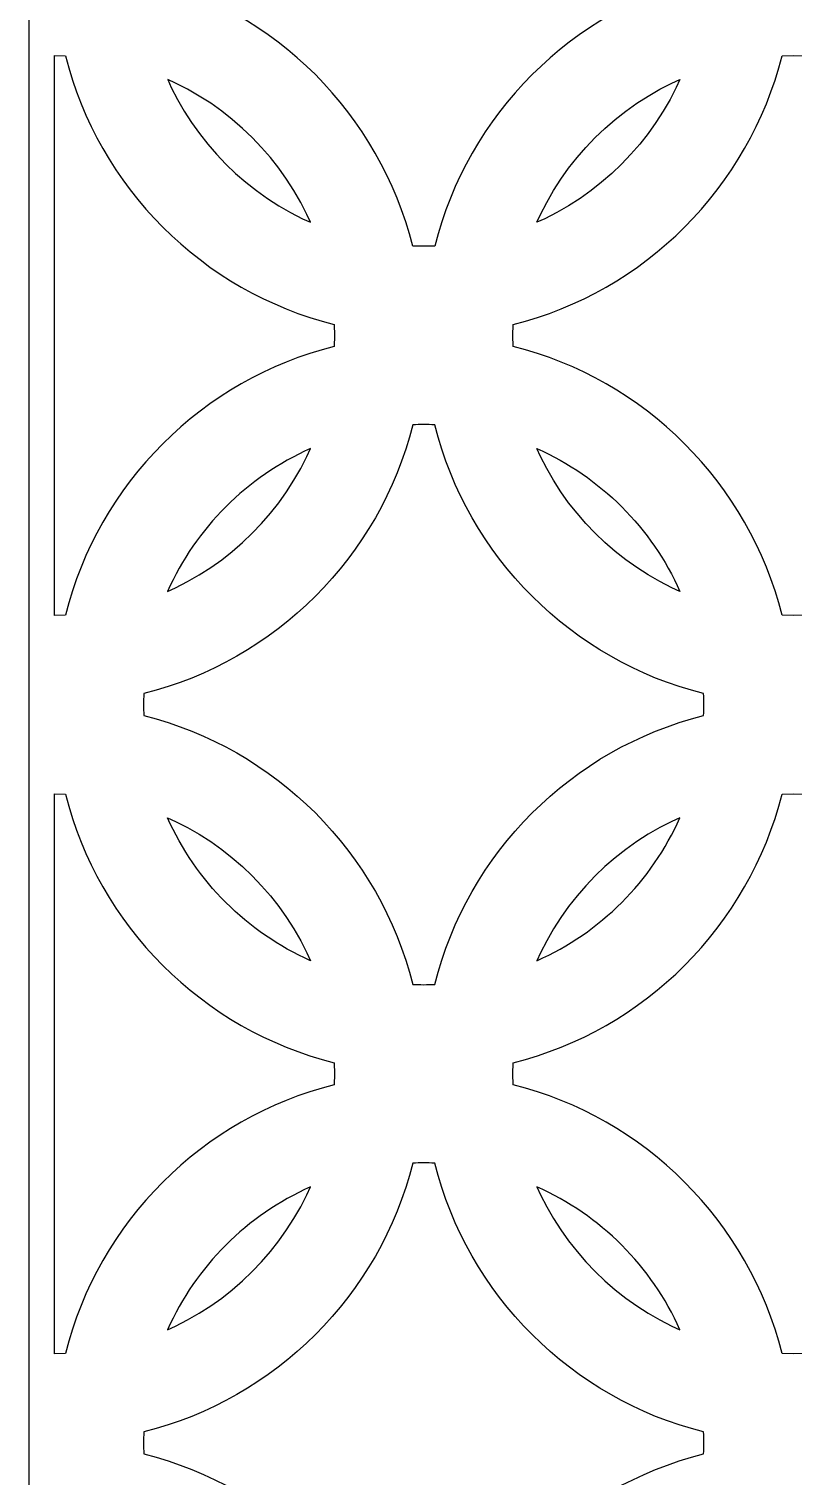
# Model space of a CAD drawing. Header units: centimetres. Extents: x -9.7 to 6.3, y -13.3 to 13.9.
# Drawn here: x -9.74 to -6.03, y 1.02 to 8.03 of the extents above; entities that cross this region are included whole.
import ezdxf

# ---------------------------------------------------------------- set-up
doc = ezdxf.new("R2010")
doc.units = ezdxf.units.CM
doc.header["$MEASUREMENT"] = 0
doc.layers.add('layer 1', color=7, linetype='Continuous')

msp = doc.modelspace()

# ---------------------------------------------------------------- linework, layer by layer
at = {"layer": 'layer 1', "color": 177}
for points, knots in [([(-9.73595, 13.85674), (-9.73595, 13.85674), (-2.33267, 13.85674), (-2.33267, 13.85674), (-2.33267, 13.85674), (-2.33267, 13.85674), (-2.33267, -13.28858), (-2.33267, -13.28858), (-2.33267, -13.28858), (-2.33267, -13.28858), (-9.73595, -13.28858), (-9.73595, -13.28858), (-9.73595, -13.28858), (-9.73595, -13.28858), (-9.73595, 13.85674), (-9.73595, 13.85674)], [0, 0, 0, 0, 0.2, 0.2, 0.2, 0.2, 0.4, 0.4, 0.4, 0.4, 0.6, 0.6, 0.6, 0.6, 1, 1, 1, 1]), ([(-9.1792, 8.2818), (-8.54088, 8.12196), (-8.03659, 7.61771), (-7.87677, 6.97936), (-7.87677, 6.97936), (-7.87677, 6.97936), (-7.82343, 6.978), (-7.82343, 6.978), (-7.82343, 6.978), (-7.82343, 6.978), (-7.77009, 6.97936), (-7.77009, 6.97936), (-7.77009, 6.97936), (-7.61026, 7.61768), (-7.10601, 8.12197), (-6.46766, 8.28179), (-6.46766, 8.28179), (-6.46766, 8.28179), (-6.46631, 8.33513), (-6.46631, 8.33513), (-6.46631, 8.33513), (-6.46631, 8.33513), (-6.46766, 8.38847), (-6.46766, 8.38847), (-6.46766, 8.38847), (-7.10601, 8.54829), (-7.61026, 9.05258), (-7.77009, 9.6909), (-7.77009, 9.6909), (-7.77009, 9.6909), (-7.82343, 9.69226), (-7.82343, 9.69226), (-7.82343, 9.69226), (-7.82343, 9.69226), (-7.87677, 9.6909), (-7.87677, 9.6909), (-7.87677, 9.6909), (-8.03659, 9.05255), (-8.54088, 8.5483), (-9.1792, 8.38847), (-9.1792, 8.38847), (-9.1792, 8.38847), (-9.18056, 8.33513), (-9.18056, 8.33513), (-9.18056, 8.33513), (-9.18056, 8.33513), (-9.1792, 8.2818), (-9.1792, 8.2818)], [0, 0, 0, 0, 0.0769231, 0.0769231, 0.0769231, 0.0769231, 0.1538462, 0.1538462, 0.1538462, 0.1538462, 0.2307692, 0.2307692, 0.2307692, 0.2307692, 0.3076923, 0.3076923, 0.3076923, 0.3076923, 0.3846154, 0.3846154, 0.3846154, 0.3846154, 0.4615385, 0.4615385, 0.4615385, 0.4615385, 0.5384615, 0.5384615, 0.5384615, 0.5384615, 0.6153846, 0.6153846, 0.6153846, 0.6153846, 0.6923077, 0.6923077, 0.6923077, 0.6923077, 0.7692308, 0.7692308, 0.7692308, 0.7692308, 0.8461538, 0.8461538, 0.8461538, 0.8461538, 1, 1, 1, 1]), ([(-9.61256, 5.18888), (-9.61256, 5.18888), (-9.55922, 5.19024), (-9.55922, 5.19024), (-9.55922, 5.19024), (-9.39938, 5.82856), (-8.89513, 6.33285), (-8.25679, 6.49267), (-8.25679, 6.49267), (-8.25679, 6.49267), (-8.25543, 6.54601), (-8.25543, 6.54601), (-8.25543, 6.54601), (-8.25543, 6.54601), (-8.25679, 6.59935), (-8.25679, 6.59935), (-8.25679, 6.59935), (-8.89511, 6.75918), (-9.3994, 7.26343), (-9.55922, 7.90178), (-9.55922, 7.90178), (-9.55922, 7.90178), (-9.61256, 7.90314), (-9.61256, 7.90314), (-9.61256, 7.90314), (-9.61256, 7.90314), (-9.61256, 5.18888), (-9.61256, 5.18888)], [0, 0, 0, 0, 0.125, 0.125, 0.125, 0.125, 0.25, 0.25, 0.25, 0.25, 0.375, 0.375, 0.375, 0.375, 0.5, 0.5, 0.5, 0.5, 0.625, 0.625, 0.625, 0.625, 0.75, 0.75, 0.75, 0.75, 1, 1, 1, 1]), ([(-6.03431, 5.18888), (-6.03431, 5.18888), (-5.98097, 5.19024), (-5.98097, 5.19024), (-5.98097, 5.19024), (-5.82115, 5.82859), (-5.31686, 6.33283), (-4.67854, 6.49267), (-4.67854, 6.49267), (-4.67854, 6.49267), (-4.67718, 6.54601), (-4.67718, 6.54601), (-4.67718, 6.54601), (-4.67718, 6.54601), (-4.67854, 6.59935), (-4.67854, 6.59935), (-4.67854, 6.59935), (-5.31689, 6.75917), (-5.82114, 7.26346), (-5.98097, 7.90178), (-5.98097, 7.90178), (-5.98097, 7.90178), (-6.03431, 7.90314), (-6.03431, 7.90314), (-6.03431, 7.90314), (-6.03431, 7.90314), (-6.08764, 7.90178), (-6.08764, 7.90178), (-6.08764, 7.90178), (-6.24746, 7.26343), (-6.75175, 6.75918), (-7.39008, 6.59934), (-7.39008, 6.59934), (-7.39008, 6.59934), (-7.39144, 6.54601), (-7.39144, 6.54601), (-7.39144, 6.54601), (-7.39144, 6.54601), (-7.39008, 6.49267), (-7.39008, 6.49267), (-7.39008, 6.49267), (-6.75173, 6.33285), (-6.24748, 5.82856), (-6.08764, 5.19024), (-6.08764, 5.19024), (-6.08764, 5.19024), (-6.03431, 5.18888), (-6.03431, 5.18888)], [0, 0, 0, 0, 0.0769231, 0.0769231, 0.0769231, 0.0769231, 0.1538462, 0.1538462, 0.1538462, 0.1538462, 0.2307692, 0.2307692, 0.2307692, 0.2307692, 0.3076923, 0.3076923, 0.3076923, 0.3076923, 0.3846154, 0.3846154, 0.3846154, 0.3846154, 0.4615385, 0.4615385, 0.4615385, 0.4615385, 0.5384615, 0.5384615, 0.5384615, 0.5384615, 0.6153846, 0.6153846, 0.6153846, 0.6153846, 0.6923077, 0.6923077, 0.6923077, 0.6923077, 0.7692308, 0.7692308, 0.7692308, 0.7692308, 0.8461538, 0.8461538, 0.8461538, 0.8461538, 1, 1, 1, 1]), ([(-9.06387, 7.78645), (-9.06387, 7.78645), (-9.02595, 7.76926), (-9.02595, 7.76926), (-9.02595, 7.76926), (-9.02595, 7.76926), (-8.96748, 7.73924), (-8.96748, 7.73924), (-8.96748, 7.73924), (-8.96748, 7.73924), (-8.91062, 7.70649), (-8.91062, 7.70649), (-8.91062, 7.70649), (-8.91062, 7.70649), (-8.85547, 7.67107), (-8.85547, 7.67107), (-8.85547, 7.67107), (-8.85547, 7.67107), (-8.80213, 7.6331), (-8.80213, 7.6331), (-8.80213, 7.6331), (-8.80213, 7.6331), (-8.7507, 7.59264), (-8.7507, 7.59264), (-8.7507, 7.59264), (-8.7507, 7.59264), (-8.70126, 7.54979), (-8.70126, 7.54979), (-8.70126, 7.54979), (-8.70126, 7.54979), (-8.65392, 7.50465), (-8.65392, 7.50465), (-8.65392, 7.50465), (-8.65392, 7.50465), (-8.60878, 7.45731), (-8.60878, 7.45731), (-8.60878, 7.45731), (-8.60878, 7.45731), (-8.56593, 7.40788), (-8.56593, 7.40788), (-8.56593, 7.40788), (-8.56593, 7.40788), (-8.52548, 7.35644), (-8.52548, 7.35644), (-8.52548, 7.35644), (-8.52548, 7.35644), (-8.4875, 7.3031), (-8.4875, 7.3031), (-8.4875, 7.3031), (-8.4875, 7.3031), (-8.45209, 7.24795), (-8.45209, 7.24795), (-8.45209, 7.24795), (-8.45209, 7.24795), (-8.41933, 7.19109), (-8.41933, 7.19109), (-8.41933, 7.19109), (-8.41933, 7.19109), (-8.38931, 7.13262), (-8.38931, 7.13262), (-8.38931, 7.13262), (-8.38931, 7.13262), (-8.37212, 7.09469), (-8.37212, 7.09469), (-8.37212, 7.09469), (-8.37212, 7.09469), (-8.41004, 7.11188), (-8.41004, 7.11188), (-8.41004, 7.11188), (-8.41004, 7.11188), (-8.46851, 7.1419), (-8.46851, 7.1419), (-8.46851, 7.1419), (-8.46851, 7.1419), (-8.52537, 7.17466), (-8.52537, 7.17466), (-8.52537, 7.17466), (-8.52537, 7.17466), (-8.58052, 7.21007), (-8.58052, 7.21007), (-8.58052, 7.21007), (-8.58052, 7.21007), (-8.63386, 7.24805), (-8.63386, 7.24805), (-8.63386, 7.24805), (-8.63386, 7.24805), (-8.68529, 7.28851), (-8.68529, 7.28851), (-8.68529, 7.28851), (-8.68529, 7.28851), (-8.73473, 7.33135), (-8.73473, 7.33135), (-8.73473, 7.33135), (-8.73473, 7.33135), (-8.78207, 7.37649), (-8.78207, 7.37649), (-8.78207, 7.37649), (-8.78207, 7.37649), (-8.82721, 7.42383), (-8.82721, 7.42383), (-8.82721, 7.42383), (-8.82721, 7.42383), (-8.87006, 7.47327), (-8.87006, 7.47327), (-8.87006, 7.47327), (-8.87006, 7.47327), (-8.91051, 7.5247), (-8.91051, 7.5247), (-8.91051, 7.5247), (-8.91051, 7.5247), (-8.94849, 7.57804), (-8.94849, 7.57804), (-8.94849, 7.57804), (-8.94849, 7.57804), (-8.9839, 7.63319), (-8.9839, 7.63319), (-8.9839, 7.63319), (-8.9839, 7.63319), (-9.01666, 7.69005), (-9.01666, 7.69005), (-9.01666, 7.69005), (-9.01666, 7.69005), (-9.04668, 7.74852), (-9.04668, 7.74852), (-9.04668, 7.74852), (-9.04668, 7.74852), (-9.06387, 7.78645), (-9.06387, 7.78645)], [0, 0, 0, 0, 0.030303, 0.030303, 0.030303, 0.030303, 0.0606061, 0.0606061, 0.0606061, 0.0606061, 0.0909091, 0.0909091, 0.0909091, 0.0909091, 0.1212121, 0.1212121, 0.1212121, 0.1212121, 0.1515152, 0.1515152, 0.1515152, 0.1515152, 0.1818182, 0.1818182, 0.1818182, 0.1818182, 0.2121212, 0.2121212, 0.2121212, 0.2121212, 0.2424242, 0.2424242, 0.2424242, 0.2424242, 0.2727273, 0.2727273, 0.2727273, 0.2727273, 0.3030303, 0.3030303, 0.3030303, 0.3030303, 0.3333333, 0.3333333, 0.3333333, 0.3333333, 0.3636364, 0.3636364, 0.3636364, 0.3636364, 0.3939394, 0.3939394, 0.3939394, 0.3939394, 0.4242424, 0.4242424, 0.4242424, 0.4242424, 0.4545455, 0.4545455, 0.4545455, 0.4545455, 0.4848485, 0.4848485, 0.4848485, 0.4848485, 0.5151515, 0.5151515, 0.5151515, 0.5151515, 0.5454545, 0.5454545, 0.5454545, 0.5454545, 0.5757576, 0.5757576, 0.5757576, 0.5757576, 0.6060606, 0.6060606, 0.6060606, 0.6060606, 0.6363636, 0.6363636, 0.6363636, 0.6363636, 0.6666667, 0.6666667, 0.6666667, 0.6666667, 0.6969697, 0.6969697, 0.6969697, 0.6969697, 0.7272727, 0.7272727, 0.7272727, 0.7272727, 0.7575758, 0.7575758, 0.7575758, 0.7575758, 0.7878788, 0.7878788, 0.7878788, 0.7878788, 0.8181818, 0.8181818, 0.8181818, 0.8181818, 0.8484848, 0.8484848, 0.8484848, 0.8484848, 0.8787879, 0.8787879, 0.8787879, 0.8787879, 0.9090909, 0.9090909, 0.9090909, 0.9090909, 0.9393939, 0.9393939, 0.9393939, 0.9393939, 1, 1, 1, 1]), ([(-6.58299, 7.78645), (-6.58299, 7.78645), (-6.62091, 7.76926), (-6.62091, 7.76926), (-6.62091, 7.76926), (-6.62091, 7.76926), (-6.67939, 7.73924), (-6.67939, 7.73924), (-6.67939, 7.73924), (-6.67939, 7.73924), (-6.73624, 7.70649), (-6.73624, 7.70649), (-6.73624, 7.70649), (-6.73624, 7.70649), (-6.79139, 7.67107), (-6.79139, 7.67107), (-6.79139, 7.67107), (-6.79139, 7.67107), (-6.84473, 7.6331), (-6.84473, 7.6331), (-6.84473, 7.6331), (-6.84473, 7.6331), (-6.89617, 7.59264), (-6.89617, 7.59264), (-6.89617, 7.59264), (-6.89617, 7.59264), (-6.94561, 7.54979), (-6.94561, 7.54979), (-6.94561, 7.54979), (-6.94561, 7.54979), (-6.99295, 7.50465), (-6.99295, 7.50465), (-6.99295, 7.50465), (-6.99295, 7.50465), (-7.03809, 7.45731), (-7.03809, 7.45731), (-7.03809, 7.45731), (-7.03809, 7.45731), (-7.08093, 7.40788), (-7.08093, 7.40788), (-7.08093, 7.40788), (-7.08093, 7.40788), (-7.12139, 7.35644), (-7.12139, 7.35644), (-7.12139, 7.35644), (-7.12139, 7.35644), (-7.15937, 7.3031), (-7.15937, 7.3031), (-7.15937, 7.3031), (-7.15937, 7.3031), (-7.19478, 7.24795), (-7.19478, 7.24795), (-7.19478, 7.24795), (-7.19478, 7.24795), (-7.22754, 7.19109), (-7.22754, 7.19109), (-7.22754, 7.19109), (-7.22754, 7.19109), (-7.25756, 7.13262), (-7.25756, 7.13262), (-7.25756, 7.13262), (-7.25756, 7.13262), (-7.27475, 7.09469), (-7.27475, 7.09469), (-7.27475, 7.09469), (-7.27475, 7.09469), (-7.23682, 7.11188), (-7.23682, 7.11188), (-7.23682, 7.11188), (-7.23682, 7.11188), (-7.17835, 7.1419), (-7.17835, 7.1419), (-7.17835, 7.1419), (-7.17835, 7.1419), (-7.12149, 7.17466), (-7.12149, 7.17466), (-7.12149, 7.17466), (-7.12149, 7.17466), (-7.06635, 7.21007), (-7.06635, 7.21007), (-7.06635, 7.21007), (-7.06635, 7.21007), (-7.013, 7.24805), (-7.013, 7.24805), (-7.013, 7.24805), (-7.013, 7.24805), (-6.96157, 7.2885), (-6.96157, 7.2885), (-6.96157, 7.2885), (-6.96157, 7.2885), (-6.91214, 7.33135), (-6.91214, 7.33135), (-6.91214, 7.33135), (-6.91214, 7.33135), (-6.8648, 7.37649), (-6.8648, 7.37649), (-6.8648, 7.37649), (-6.8648, 7.37649), (-6.81965, 7.42384), (-6.81965, 7.42384), (-6.81965, 7.42384), (-6.81965, 7.42384), (-6.7768, 7.47327), (-6.7768, 7.47327), (-6.7768, 7.47327), (-6.7768, 7.47327), (-6.73635, 7.5247), (-6.73635, 7.5247), (-6.73635, 7.5247), (-6.73635, 7.5247), (-6.69837, 7.57804), (-6.69837, 7.57804), (-6.69837, 7.57804), (-6.69837, 7.57804), (-6.66296, 7.63319), (-6.66296, 7.63319), (-6.66296, 7.63319), (-6.66296, 7.63319), (-6.6302, 7.69005), (-6.6302, 7.69005), (-6.6302, 7.69005), (-6.6302, 7.69005), (-6.60019, 7.74852), (-6.60019, 7.74852), (-6.60019, 7.74852), (-6.60019, 7.74852), (-6.58299, 7.78645), (-6.58299, 7.78645)], [0, 0, 0, 0, 0.030303, 0.030303, 0.030303, 0.030303, 0.0606061, 0.0606061, 0.0606061, 0.0606061, 0.0909091, 0.0909091, 0.0909091, 0.0909091, 0.1212121, 0.1212121, 0.1212121, 0.1212121, 0.1515152, 0.1515152, 0.1515152, 0.1515152, 0.1818182, 0.1818182, 0.1818182, 0.1818182, 0.2121212, 0.2121212, 0.2121212, 0.2121212, 0.2424242, 0.2424242, 0.2424242, 0.2424242, 0.2727273, 0.2727273, 0.2727273, 0.2727273, 0.3030303, 0.3030303, 0.3030303, 0.3030303, 0.3333333, 0.3333333, 0.3333333, 0.3333333, 0.3636364, 0.3636364, 0.3636364, 0.3636364, 0.3939394, 0.3939394, 0.3939394, 0.3939394, 0.4242424, 0.4242424, 0.4242424, 0.4242424, 0.4545455, 0.4545455, 0.4545455, 0.4545455, 0.4848485, 0.4848485, 0.4848485, 0.4848485, 0.5151515, 0.5151515, 0.5151515, 0.5151515, 0.5454545, 0.5454545, 0.5454545, 0.5454545, 0.5757576, 0.5757576, 0.5757576, 0.5757576, 0.6060606, 0.6060606, 0.6060606, 0.6060606, 0.6363636, 0.6363636, 0.6363636, 0.6363636, 0.6666667, 0.6666667, 0.6666667, 0.6666667, 0.6969697, 0.6969697, 0.6969697, 0.6969697, 0.7272727, 0.7272727, 0.7272727, 0.7272727, 0.7575758, 0.7575758, 0.7575758, 0.7575758, 0.7878788, 0.7878788, 0.7878788, 0.7878788, 0.8181818, 0.8181818, 0.8181818, 0.8181818, 0.8484848, 0.8484848, 0.8484848, 0.8484848, 0.8787879, 0.8787879, 0.8787879, 0.8787879, 0.9090909, 0.9090909, 0.9090909, 0.9090909, 0.9393939, 0.9393939, 0.9393939, 0.9393939, 1, 1, 1, 1]), ([(-7.87668, 3.40077), (-8.03644, 4.03939), (-8.54095, 4.54387), (-9.17955, 4.70363), (-9.17955, 4.70363), (-9.18024, 4.72131), (-9.1807, 4.73905), (-9.1807, 4.75689), (-9.1807, 4.75689), (-9.1807, 4.77473), (-9.18024, 4.79246), (-9.17955, 4.81013), (-9.17955, 4.81013), (-8.54095, 4.9699), (-8.03644, 5.47438), (-7.87668, 6.11301), (-7.87668, 6.11301), (-7.85901, 6.1137), (-7.84127, 6.11416), (-7.82343, 6.11416), (-7.82343, 6.11416), (-7.80559, 6.11416), (-7.78786, 6.1137), (-7.77018, 6.11301), (-7.77018, 6.11301), (-7.61043, 5.47438), (-7.10591, 4.9699), (-6.46731, 4.81013), (-6.46731, 4.81013), (-6.46662, 4.79246), (-6.46617, 4.77473), (-6.46617, 4.75689), (-6.46617, 4.75689), (-6.46617, 4.73905), (-6.46662, 4.72131), (-6.46731, 4.70363), (-6.46731, 4.70363), (-7.10591, 4.54387), (-7.61042, 4.03939), (-7.77018, 3.40077), (-7.77018, 3.40077), (-7.78786, 3.40008), (-7.80559, 3.39962), (-7.82343, 3.39962), (-7.82343, 3.39962), (-7.84127, 3.39962), (-7.85901, 3.40008), (-7.87668, 3.40077)], [0, 0, 0, 0, 0.0769231, 0.0769231, 0.0769231, 0.0769231, 0.1538462, 0.1538462, 0.1538462, 0.1538462, 0.2307692, 0.2307692, 0.2307692, 0.2307692, 0.3076923, 0.3076923, 0.3076923, 0.3076923, 0.3846154, 0.3846154, 0.3846154, 0.3846154, 0.4615385, 0.4615385, 0.4615385, 0.4615385, 0.5384615, 0.5384615, 0.5384615, 0.5384615, 0.6153846, 0.6153846, 0.6153846, 0.6153846, 0.6923077, 0.6923077, 0.6923077, 0.6923077, 0.7692308, 0.7692308, 0.7692308, 0.7692308, 0.8461538, 0.8461538, 0.8461538, 0.8461538, 1, 1, 1, 1]), ([(-8.3718, 5.99803), (-8.3718, 5.99803), (-8.38931, 5.95941), (-8.38931, 5.95941), (-8.38931, 5.95941), (-8.38931, 5.95941), (-8.41933, 5.90093), (-8.41933, 5.90093), (-8.41933, 5.90093), (-8.41933, 5.90093), (-8.45209, 5.84408), (-8.45209, 5.84408), (-8.45209, 5.84408), (-8.45209, 5.84408), (-8.4875, 5.78893), (-8.4875, 5.78893), (-8.4875, 5.78893), (-8.4875, 5.78893), (-8.52548, 5.73559), (-8.52548, 5.73559), (-8.52548, 5.73559), (-8.52548, 5.73559), (-8.56594, 5.68415), (-8.56594, 5.68415), (-8.56594, 5.68415), (-8.56594, 5.68415), (-8.60878, 5.63471), (-8.60878, 5.63471), (-8.60878, 5.63471), (-8.60878, 5.63471), (-8.65392, 5.58737), (-8.65392, 5.58737), (-8.65392, 5.58737), (-8.65392, 5.58737), (-8.70126, 5.54224), (-8.70126, 5.54224), (-8.70126, 5.54224), (-8.70126, 5.54224), (-8.75069, 5.49939), (-8.75069, 5.49939), (-8.75069, 5.49939), (-8.75069, 5.49939), (-8.80213, 5.45893), (-8.80213, 5.45893), (-8.80213, 5.45893), (-8.80213, 5.45893), (-8.85547, 5.42095), (-8.85547, 5.42095), (-8.85547, 5.42095), (-8.85547, 5.42095), (-8.91062, 5.38554), (-8.91062, 5.38554), (-8.91062, 5.38554), (-8.91062, 5.38554), (-8.96748, 5.35278), (-8.96748, 5.35278), (-8.96748, 5.35278), (-8.96748, 5.35278), (-9.02596, 5.32276), (-9.02596, 5.32276), (-9.02596, 5.32276), (-9.02596, 5.32276), (-9.06457, 5.30526), (-9.06457, 5.30526), (-9.06457, 5.30526), (-8.9278, 5.61311), (-8.67965, 5.86125), (-8.3718, 5.99803)], [0, 0, 0, 0, 0.0555556, 0.0555556, 0.0555556, 0.0555556, 0.1111111, 0.1111111, 0.1111111, 0.1111111, 0.1666667, 0.1666667, 0.1666667, 0.1666667, 0.2222222, 0.2222222, 0.2222222, 0.2222222, 0.2777778, 0.2777778, 0.2777778, 0.2777778, 0.3333333, 0.3333333, 0.3333333, 0.3333333, 0.3888889, 0.3888889, 0.3888889, 0.3888889, 0.4444444, 0.4444444, 0.4444444, 0.4444444, 0.5, 0.5, 0.5, 0.5, 0.5555556, 0.5555556, 0.5555556, 0.5555556, 0.6111111, 0.6111111, 0.6111111, 0.6111111, 0.6666667, 0.6666667, 0.6666667, 0.6666667, 0.7222222, 0.7222222, 0.7222222, 0.7222222, 0.7777778, 0.7777778, 0.7777778, 0.7777778, 0.8333333, 0.8333333, 0.8333333, 0.8333333, 0.8888889, 0.8888889, 0.8888889, 0.8888889, 1, 1, 1, 1]), ([(-7.27506, 5.99803), (-7.27506, 5.99803), (-7.25756, 5.95941), (-7.25756, 5.95941), (-7.25756, 5.95941), (-7.25756, 5.95941), (-7.22754, 5.90093), (-7.22754, 5.90093), (-7.22754, 5.90093), (-7.22754, 5.90093), (-7.19478, 5.84408), (-7.19478, 5.84408), (-7.19478, 5.84408), (-7.19478, 5.84408), (-7.15937, 5.78893), (-7.15937, 5.78893), (-7.15937, 5.78893), (-7.15937, 5.78893), (-7.12139, 5.73559), (-7.12139, 5.73559), (-7.12139, 5.73559), (-7.12139, 5.73559), (-7.08093, 5.68415), (-7.08093, 5.68415), (-7.08093, 5.68415), (-7.08093, 5.68415), (-7.03808, 5.63471), (-7.03808, 5.63471), (-7.03808, 5.63471), (-7.03808, 5.63471), (-6.99295, 5.58737), (-6.99295, 5.58737), (-6.99295, 5.58737), (-6.99295, 5.58737), (-6.94561, 5.54224), (-6.94561, 5.54224), (-6.94561, 5.54224), (-6.94561, 5.54224), (-6.89617, 5.49939), (-6.89617, 5.49939), (-6.89617, 5.49939), (-6.89617, 5.49939), (-6.84473, 5.45893), (-6.84473, 5.45893), (-6.84473, 5.45893), (-6.84473, 5.45893), (-6.79139, 5.42095), (-6.79139, 5.42095), (-6.79139, 5.42095), (-6.79139, 5.42095), (-6.73625, 5.38554), (-6.73625, 5.38554), (-6.73625, 5.38554), (-6.73625, 5.38554), (-6.67939, 5.35278), (-6.67939, 5.35278), (-6.67939, 5.35278), (-6.67939, 5.35278), (-6.62091, 5.32276), (-6.62091, 5.32276), (-6.62091, 5.32276), (-6.62091, 5.32276), (-6.58229, 5.30526), (-6.58229, 5.30526), (-6.58229, 5.30526), (-6.71906, 5.61311), (-6.96722, 5.86126), (-7.27506, 5.99803)], [0, 0, 0, 0, 0.0555556, 0.0555556, 0.0555556, 0.0555556, 0.1111111, 0.1111111, 0.1111111, 0.1111111, 0.1666667, 0.1666667, 0.1666667, 0.1666667, 0.2222222, 0.2222222, 0.2222222, 0.2222222, 0.2777778, 0.2777778, 0.2777778, 0.2777778, 0.3333333, 0.3333333, 0.3333333, 0.3333333, 0.3888889, 0.3888889, 0.3888889, 0.3888889, 0.4444444, 0.4444444, 0.4444444, 0.4444444, 0.5, 0.5, 0.5, 0.5, 0.5555556, 0.5555556, 0.5555556, 0.5555556, 0.6111111, 0.6111111, 0.6111111, 0.6111111, 0.6666667, 0.6666667, 0.6666667, 0.6666667, 0.7222222, 0.7222222, 0.7222222, 0.7222222, 0.7777778, 0.7777778, 0.7777778, 0.7777778, 0.8333333, 0.8333333, 0.8333333, 0.8333333, 0.8888889, 0.8888889, 0.8888889, 0.8888889, 1, 1, 1, 1]), ([(-9.61256, 1.61064), (-9.61256, 1.61064), (-9.55922, 1.61199), (-9.55922, 1.61199), (-9.55922, 1.61199), (-9.39939, 2.25034), (-8.89511, 2.75459), (-8.25679, 2.91442), (-8.25679, 2.91442), (-8.25679, 2.91442), (-8.25543, 2.96776), (-8.25543, 2.96776), (-8.25543, 2.96776), (-8.25543, 2.96776), (-8.25679, 3.0211), (-8.25679, 3.0211), (-8.25679, 3.0211), (-8.89513, 3.18093), (-9.39938, 3.68521), (-9.55922, 4.32353), (-9.55922, 4.32353), (-9.55922, 4.32353), (-9.61256, 4.32489), (-9.61256, 4.32489), (-9.61256, 4.32489), (-9.61256, 4.32489), (-9.61256, 1.61064), (-9.61256, 1.61064)], [0, 0, 0, 0, 0.125, 0.125, 0.125, 0.125, 0.25, 0.25, 0.25, 0.25, 0.375, 0.375, 0.375, 0.375, 0.5, 0.5, 0.5, 0.5, 0.625, 0.625, 0.625, 0.625, 0.75, 0.75, 0.75, 0.75, 1, 1, 1, 1]), ([(-7.39008, 2.91443), (-6.75176, 2.75459), (-6.24747, 2.25034), (-6.08764, 1.61199), (-6.08764, 1.61199), (-6.08764, 1.61199), (-6.03431, 1.61064), (-6.03431, 1.61064), (-6.03431, 1.61064), (-6.03431, 1.61064), (-5.98097, 1.61199), (-5.98097, 1.61199), (-5.98097, 1.61199), (-5.82114, 2.25031), (-5.31689, 2.7546), (-4.67854, 2.91442), (-4.67854, 2.91442), (-4.67854, 2.91442), (-4.67718, 2.96776), (-4.67718, 2.96776), (-4.67718, 2.96776), (-4.67718, 2.96776), (-4.67854, 3.0211), (-4.67854, 3.0211), (-4.67854, 3.0211), (-5.31686, 3.18093), (-5.82115, 3.68519), (-5.98097, 4.32353), (-5.98097, 4.32353), (-5.98097, 4.32353), (-6.03431, 4.32489), (-6.03431, 4.32489), (-6.03431, 4.32489), (-6.03431, 4.32489), (-6.08764, 4.32353), (-6.08764, 4.32353), (-6.08764, 4.32353), (-6.24748, 3.68521), (-6.75173, 3.18092), (-7.39008, 3.0211), (-7.39008, 3.0211), (-7.39008, 3.0211), (-7.39144, 2.96776), (-7.39144, 2.96776), (-7.39144, 2.96776), (-7.39144, 2.96776), (-7.39008, 2.91443), (-7.39008, 2.91443)], [0, 0, 0, 0, 0.0769231, 0.0769231, 0.0769231, 0.0769231, 0.1538462, 0.1538462, 0.1538462, 0.1538462, 0.2307692, 0.2307692, 0.2307692, 0.2307692, 0.3076923, 0.3076923, 0.3076923, 0.3076923, 0.3846154, 0.3846154, 0.3846154, 0.3846154, 0.4615385, 0.4615385, 0.4615385, 0.4615385, 0.5384615, 0.5384615, 0.5384615, 0.5384615, 0.6153846, 0.6153846, 0.6153846, 0.6153846, 0.6923077, 0.6923077, 0.6923077, 0.6923077, 0.7692308, 0.7692308, 0.7692308, 0.7692308, 0.8461538, 0.8461538, 0.8461538, 0.8461538, 1, 1, 1, 1]), ([(-8.3718, 3.51575), (-8.3718, 3.51575), (-8.38931, 3.55436), (-8.38931, 3.55436), (-8.38931, 3.55436), (-8.38931, 3.55436), (-8.41933, 3.61284), (-8.41933, 3.61284), (-8.41933, 3.61284), (-8.41933, 3.61284), (-8.45209, 3.6697), (-8.45209, 3.6697), (-8.45209, 3.6697), (-8.45209, 3.6697), (-8.4875, 3.72485), (-8.4875, 3.72485), (-8.4875, 3.72485), (-8.4875, 3.72485), (-8.52548, 3.77819), (-8.52548, 3.77819), (-8.52548, 3.77819), (-8.52548, 3.77819), (-8.56594, 3.82963), (-8.56594, 3.82963), (-8.56594, 3.82963), (-8.56594, 3.82963), (-8.60878, 3.87906), (-8.60878, 3.87906), (-8.60878, 3.87906), (-8.60878, 3.87906), (-8.65392, 3.9264), (-8.65392, 3.9264), (-8.65392, 3.9264), (-8.65392, 3.9264), (-8.70126, 3.97154), (-8.70126, 3.97154), (-8.70126, 3.97154), (-8.70126, 3.97154), (-8.75069, 4.01438), (-8.75069, 4.01438), (-8.75069, 4.01438), (-8.75069, 4.01438), (-8.80213, 4.05484), (-8.80213, 4.05484), (-8.80213, 4.05484), (-8.80213, 4.05484), (-8.85547, 4.09282), (-8.85547, 4.09282), (-8.85547, 4.09282), (-8.85547, 4.09282), (-8.91062, 4.12823), (-8.91062, 4.12823), (-8.91062, 4.12823), (-8.91062, 4.12823), (-8.96748, 4.16099), (-8.96748, 4.16099), (-8.96748, 4.16099), (-8.96748, 4.16099), (-9.02596, 4.19101), (-9.02596, 4.19101), (-9.02596, 4.19101), (-9.02596, 4.19101), (-9.06457, 4.20852), (-9.06457, 4.20852), (-9.06457, 4.20852), (-8.9278, 3.90066), (-8.67965, 3.65252), (-8.3718, 3.51575)], [0, 0, 0, 0, 0.0555556, 0.0555556, 0.0555556, 0.0555556, 0.1111111, 0.1111111, 0.1111111, 0.1111111, 0.1666667, 0.1666667, 0.1666667, 0.1666667, 0.2222222, 0.2222222, 0.2222222, 0.2222222, 0.2777778, 0.2777778, 0.2777778, 0.2777778, 0.3333333, 0.3333333, 0.3333333, 0.3333333, 0.3888889, 0.3888889, 0.3888889, 0.3888889, 0.4444444, 0.4444444, 0.4444444, 0.4444444, 0.5, 0.5, 0.5, 0.5, 0.5555556, 0.5555556, 0.5555556, 0.5555556, 0.6111111, 0.6111111, 0.6111111, 0.6111111, 0.6666667, 0.6666667, 0.6666667, 0.6666667, 0.7222222, 0.7222222, 0.7222222, 0.7222222, 0.7777778, 0.7777778, 0.7777778, 0.7777778, 0.8333333, 0.8333333, 0.8333333, 0.8333333, 0.8888889, 0.8888889, 0.8888889, 0.8888889, 1, 1, 1, 1]), ([(-7.27506, 3.51575), (-7.27506, 3.51575), (-7.25756, 3.55436), (-7.25756, 3.55436), (-7.25756, 3.55436), (-7.25756, 3.55436), (-7.22754, 3.61284), (-7.22754, 3.61284), (-7.22754, 3.61284), (-7.22754, 3.61284), (-7.19478, 3.6697), (-7.19478, 3.6697), (-7.19478, 3.6697), (-7.19478, 3.6697), (-7.15937, 3.72485), (-7.15937, 3.72485), (-7.15937, 3.72485), (-7.15937, 3.72485), (-7.12139, 3.77819), (-7.12139, 3.77819), (-7.12139, 3.77819), (-7.12139, 3.77819), (-7.08093, 3.82963), (-7.08093, 3.82963), (-7.08093, 3.82963), (-7.08093, 3.82963), (-7.03808, 3.87906), (-7.03808, 3.87906), (-7.03808, 3.87906), (-7.03808, 3.87906), (-6.99295, 3.9264), (-6.99295, 3.9264), (-6.99295, 3.9264), (-6.99295, 3.9264), (-6.94561, 3.97154), (-6.94561, 3.97154), (-6.94561, 3.97154), (-6.94561, 3.97154), (-6.89617, 4.01438), (-6.89617, 4.01438), (-6.89617, 4.01438), (-6.89617, 4.01438), (-6.84473, 4.05484), (-6.84473, 4.05484), (-6.84473, 4.05484), (-6.84473, 4.05484), (-6.79139, 4.09282), (-6.79139, 4.09282), (-6.79139, 4.09282), (-6.79139, 4.09282), (-6.73625, 4.12823), (-6.73625, 4.12823), (-6.73625, 4.12823), (-6.73625, 4.12823), (-6.67939, 4.16099), (-6.67939, 4.16099), (-6.67939, 4.16099), (-6.67939, 4.16099), (-6.62091, 4.19101), (-6.62091, 4.19101), (-6.62091, 4.19101), (-6.62091, 4.19101), (-6.58229, 4.20852), (-6.58229, 4.20852), (-6.58229, 4.20852), (-6.71906, 3.90066), (-6.96721, 3.65252), (-7.27506, 3.51575)], [0, 0, 0, 0, 0.0555556, 0.0555556, 0.0555556, 0.0555556, 0.1111111, 0.1111111, 0.1111111, 0.1111111, 0.1666667, 0.1666667, 0.1666667, 0.1666667, 0.2222222, 0.2222222, 0.2222222, 0.2222222, 0.2777778, 0.2777778, 0.2777778, 0.2777778, 0.3333333, 0.3333333, 0.3333333, 0.3333333, 0.3888889, 0.3888889, 0.3888889, 0.3888889, 0.4444444, 0.4444444, 0.4444444, 0.4444444, 0.5, 0.5, 0.5, 0.5, 0.5555556, 0.5555556, 0.5555556, 0.5555556, 0.6111111, 0.6111111, 0.6111111, 0.6111111, 0.6666667, 0.6666667, 0.6666667, 0.6666667, 0.7222222, 0.7222222, 0.7222222, 0.7222222, 0.7777778, 0.7777778, 0.7777778, 0.7777778, 0.8333333, 0.8333333, 0.8333333, 0.8333333, 0.8888889, 0.8888889, 0.8888889, 0.8888889, 1, 1, 1, 1]), ([(-7.87668, -0.17748), (-8.03644, 0.46115), (-8.54095, 0.96562), (-9.17955, 1.12539), (-9.17955, 1.12539), (-9.18024, 1.14307), (-9.1807, 1.1608), (-9.1807, 1.17864), (-9.1807, 1.17864), (-9.1807, 1.19648), (-9.18024, 1.21421), (-9.17955, 1.23189), (-9.17955, 1.23189), (-8.54092, 1.39164), (-8.03645, 1.89615), (-7.87668, 2.53476), (-7.87668, 2.53476), (-7.85901, 2.53545), (-7.84127, 2.53591), (-7.82343, 2.53591), (-7.82343, 2.53591), (-7.80559, 2.53591), (-7.78786, 2.53545), (-7.77018, 2.53476), (-7.77018, 2.53476), (-7.61043, 1.89613), (-7.10591, 1.39165), (-6.46731, 1.23189), (-6.46731, 1.23189), (-6.46662, 1.21421), (-6.46617, 1.19648), (-6.46617, 1.17864), (-6.46617, 1.17864), (-6.46617, 1.1608), (-6.46662, 1.14307), (-6.46731, 1.12539), (-6.46731, 1.12539), (-7.10591, 0.96562), (-7.61043, 0.46115), (-7.77018, -0.17748), (-7.77018, -0.17748), (-7.78786, -0.17817), (-7.80559, -0.17862), (-7.82343, -0.17862), (-7.82343, -0.17862), (-7.84127, -0.17862), (-7.859, -0.17817), (-7.87668, -0.17748)], [0, 0, 0, 0, 0.0769231, 0.0769231, 0.0769231, 0.0769231, 0.1538462, 0.1538462, 0.1538462, 0.1538462, 0.2307692, 0.2307692, 0.2307692, 0.2307692, 0.3076923, 0.3076923, 0.3076923, 0.3076923, 0.3846154, 0.3846154, 0.3846154, 0.3846154, 0.4615385, 0.4615385, 0.4615385, 0.4615385, 0.5384615, 0.5384615, 0.5384615, 0.5384615, 0.6153846, 0.6153846, 0.6153846, 0.6153846, 0.6923077, 0.6923077, 0.6923077, 0.6923077, 0.7692308, 0.7692308, 0.7692308, 0.7692308, 0.8461538, 0.8461538, 0.8461538, 0.8461538, 1, 1, 1, 1]), ([(-9.06457, 1.72701), (-8.9278, 2.03485), (-8.67966, 2.28301), (-8.3718, 2.41978), (-8.3718, 2.41978), (-8.3718, 2.41978), (-8.38931, 2.38116), (-8.38931, 2.38116), (-8.38931, 2.38116), (-8.38931, 2.38116), (-8.41933, 2.32268), (-8.41933, 2.32268), (-8.41933, 2.32268), (-8.41933, 2.32268), (-8.45209, 2.26582), (-8.45209, 2.26582), (-8.45209, 2.26582), (-8.45209, 2.26582), (-8.4875, 2.21068), (-8.4875, 2.21068), (-8.4875, 2.21068), (-8.4875, 2.21068), (-8.52548, 2.15733), (-8.52548, 2.15733), (-8.52548, 2.15733), (-8.52548, 2.15733), (-8.56593, 2.1059), (-8.56593, 2.1059), (-8.56593, 2.1059), (-8.56593, 2.1059), (-8.60878, 2.05646), (-8.60878, 2.05646), (-8.60878, 2.05646), (-8.60878, 2.05646), (-8.65392, 2.00913), (-8.65392, 2.00913), (-8.65392, 2.00913), (-8.65392, 2.00913), (-8.70126, 1.96398), (-8.70126, 1.96398), (-8.70126, 1.96398), (-8.70126, 1.96398), (-8.7507, 1.92114), (-8.7507, 1.92114), (-8.7507, 1.92114), (-8.7507, 1.92114), (-8.80213, 1.88068), (-8.80213, 1.88068), (-8.80213, 1.88068), (-8.80213, 1.88068), (-8.85547, 1.8427), (-8.85547, 1.8427), (-8.85547, 1.8427), (-8.85547, 1.8427), (-8.91062, 1.80729), (-8.91062, 1.80729), (-8.91062, 1.80729), (-8.91062, 1.80729), (-8.96748, 1.77453), (-8.96748, 1.77453), (-8.96748, 1.77453), (-8.96748, 1.77453), (-9.02595, 1.74451), (-9.02595, 1.74451), (-9.02595, 1.74451), (-9.02595, 1.74451), (-9.06457, 1.72701), (-9.06457, 1.72701)], [0, 0, 0, 0, 0.0555556, 0.0555556, 0.0555556, 0.0555556, 0.1111111, 0.1111111, 0.1111111, 0.1111111, 0.1666667, 0.1666667, 0.1666667, 0.1666667, 0.2222222, 0.2222222, 0.2222222, 0.2222222, 0.2777778, 0.2777778, 0.2777778, 0.2777778, 0.3333333, 0.3333333, 0.3333333, 0.3333333, 0.3888889, 0.3888889, 0.3888889, 0.3888889, 0.4444444, 0.4444444, 0.4444444, 0.4444444, 0.5, 0.5, 0.5, 0.5, 0.5555556, 0.5555556, 0.5555556, 0.5555556, 0.6111111, 0.6111111, 0.6111111, 0.6111111, 0.6666667, 0.6666667, 0.6666667, 0.6666667, 0.7222222, 0.7222222, 0.7222222, 0.7222222, 0.7777778, 0.7777778, 0.7777778, 0.7777778, 0.8333333, 0.8333333, 0.8333333, 0.8333333, 0.8888889, 0.8888889, 0.8888889, 0.8888889, 1, 1, 1, 1]), ([(-7.27507, 2.41978), (-6.96721, 2.28301), (-6.71906, 2.03485), (-6.58229, 1.727), (-6.58229, 1.727), (-6.58229, 1.727), (-6.62091, 1.74451), (-6.62091, 1.74451), (-6.62091, 1.74451), (-6.62091, 1.74451), (-6.67939, 1.77453), (-6.67939, 1.77453), (-6.67939, 1.77453), (-6.67939, 1.77453), (-6.73624, 1.80729), (-6.73624, 1.80729), (-6.73624, 1.80729), (-6.73624, 1.80729), (-6.79139, 1.8427), (-6.79139, 1.8427), (-6.79139, 1.8427), (-6.79139, 1.8427), (-6.84473, 1.88068), (-6.84473, 1.88068), (-6.84473, 1.88068), (-6.84473, 1.88068), (-6.89617, 1.92114), (-6.89617, 1.92114), (-6.89617, 1.92114), (-6.89617, 1.92114), (-6.94561, 1.96398), (-6.94561, 1.96398), (-6.94561, 1.96398), (-6.94561, 1.96398), (-6.99295, 2.00913), (-6.99295, 2.00913), (-6.99295, 2.00913), (-6.99295, 2.00913), (-7.03809, 2.05646), (-7.03809, 2.05646), (-7.03809, 2.05646), (-7.03809, 2.05646), (-7.08093, 2.1059), (-7.08093, 2.1059), (-7.08093, 2.1059), (-7.08093, 2.1059), (-7.12139, 2.15733), (-7.12139, 2.15733), (-7.12139, 2.15733), (-7.12139, 2.15733), (-7.15937, 2.21068), (-7.15937, 2.21068), (-7.15937, 2.21068), (-7.15937, 2.21068), (-7.19478, 2.26582), (-7.19478, 2.26582), (-7.19478, 2.26582), (-7.19478, 2.26582), (-7.22754, 2.32268), (-7.22754, 2.32268), (-7.22754, 2.32268), (-7.22754, 2.32268), (-7.25756, 2.38116), (-7.25756, 2.38116), (-7.25756, 2.38116), (-7.25756, 2.38116), (-7.27507, 2.41978), (-7.27507, 2.41978)], [0, 0, 0, 0, 0.0555556, 0.0555556, 0.0555556, 0.0555556, 0.1111111, 0.1111111, 0.1111111, 0.1111111, 0.1666667, 0.1666667, 0.1666667, 0.1666667, 0.2222222, 0.2222222, 0.2222222, 0.2222222, 0.2777778, 0.2777778, 0.2777778, 0.2777778, 0.3333333, 0.3333333, 0.3333333, 0.3333333, 0.3888889, 0.3888889, 0.3888889, 0.3888889, 0.4444444, 0.4444444, 0.4444444, 0.4444444, 0.5, 0.5, 0.5, 0.5, 0.5555556, 0.5555556, 0.5555556, 0.5555556, 0.6111111, 0.6111111, 0.6111111, 0.6111111, 0.6666667, 0.6666667, 0.6666667, 0.6666667, 0.7222222, 0.7222222, 0.7222222, 0.7222222, 0.7777778, 0.7777778, 0.7777778, 0.7777778, 0.8333333, 0.8333333, 0.8333333, 0.8333333, 0.8888889, 0.8888889, 0.8888889, 0.8888889, 1, 1, 1, 1])]:
    msp.add_open_spline(points, degree=3, knots=knots, dxfattribs=at)

doc.saveas('drawing.dxf')
